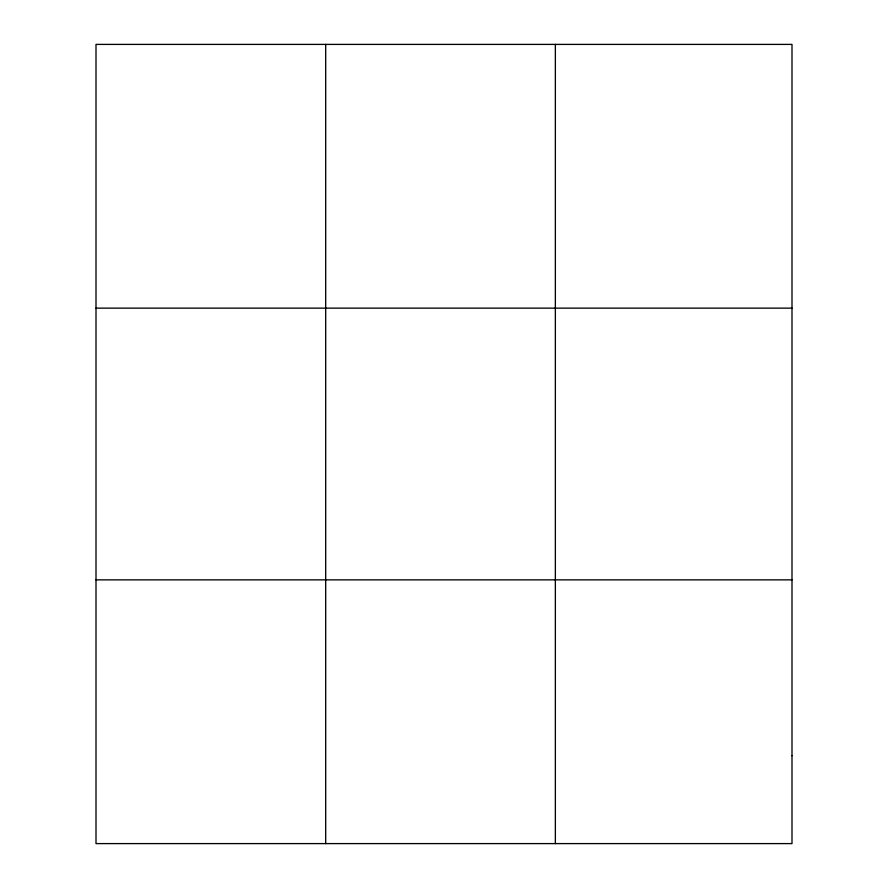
<?xml version="1.0" encoding="UTF-8"?>
<svg xmlns="http://www.w3.org/2000/svg" width="888" height="888" viewBox="0 0 888 888"><rect width="100%" height="100%" fill="white"/><g stroke="black" fill="none" stroke-linecap="round" stroke-linejoin="round"><path stroke-width="1.33" d="M325.685 843.6L325.685 44.4M555.355 843.6L555.355 44.4M96.004 308.136L791.996 308.136M96.004 579.864L791.996 579.864M791.996 755.688L791.996 843.6L96.004 843.6L96.004 44.4L791.996 44.4L791.996 755.688"/></g></svg>
